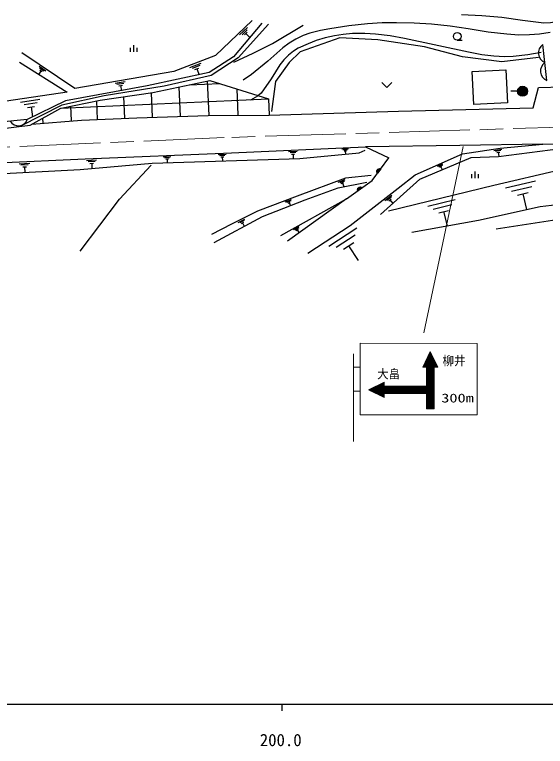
# Model space of a CAD drawing. Units: millimetres, scale not verified. Extents: x 40000 to 680000, y 20000 to 380000.
# Drawn here: x 228169 to 307302, y 198715 to 307806 of the extents above; entities that cross this region are included whole.
import ezdxf
from ezdxf.enums import TextEntityAlignment as Align

# ---------------------------------------------------------------- set-up
doc = ezdxf.new("R2010")
doc.units = ezdxf.units.MM
doc.header["$LTSCALE"] = 1000
doc.linetypes.add('CHAIN', pattern=[18.5, 12, -1.5, 3.5, -1.5])
for name, color, linetype, lineweight in [('M-BGD', 7, 'Continuous', 25), ('M-BMK', 2, 'CHAIN', 13), ('M-STR-HTXT', 7, 'Continuous', 13), ('M-TTL-BAND', 7, 'Continuous', 25)]:
    doc.layers.add(name, color=color, linetype=linetype, lineweight=lineweight)
doc.styles.add('ＭＳ ゴシック', font='')
doc.styles.get('ＭＳ ゴシック').set_extended_font_data('MS Gothic')

msp = doc.modelspace()

# ---------------------------------------------------------------- linework, layer by layer
at = {"layer": 'M-BGD'}
for p, q in [((263589, 306943), (258121, 301730)), ((265019, 306512), (260788, 301506)), ((266025, 306409), (261493, 301386)), ((261713, 304802), (262871, 305906)), ((262863, 305545), (262075, 304794)), ((262437, 304785), (262854, 305183)), ((262646, 304984), (263220, 304382)), ((276667, 304359), (270762, 302261)), ((282335, 304044), (276667, 304359)), ((289262, 302993), (282335, 304044)), ((294169, 303997), (294919, 303997)), ((307537, 297969), (306905, 303346)), ((245377, 302849), (245377, 302249)), ((245877, 303249), (245877, 302249)), ((246377, 302849), (246377, 302249)), ((270762, 302261), (269083, 300687)), ((294930, 301523), (289262, 302993)), ((237139, 296774), (229256, 302115)), ((258121, 301730), (251890, 299315)), ((260788, 301506), (257162, 299175)), ((261493, 301386), (257452, 298712)), ((300807, 300787), (294930, 301523)), ((306265, 301417), (300807, 300787)), ((228875, 300717), (235995, 296265)), ((231836, 300107), (232829, 299434)), ((254283, 299936), (255961, 300587)), ((255797, 300214), (254655, 299772)), ((269083, 300687), (267088, 297853)), ((232117, 299453), (231767, 298936)), ((232563, 299383), (231887, 299841)), ((231938, 299574), (232296, 299332)), ((251890, 299315), (237139, 296774)), ((257162, 299175), (247924, 297191)), ((255028, 299607), (255632, 299842)), ((255330, 299725), (255668, 298852)), ((296406, 299312), (301408, 299553)), ((296643, 294409), (296406, 299312)), ((301408, 299553), (301645, 294651)), ((243149, 297583), (244627, 297838)), ((248780, 296205), (257285, 297998)), ((257452, 298712), (250464, 297129)), ((256899, 297917), (257125, 292778)), ((257285, 297998), (266026, 295230)), ((267088, 297853), (266458, 293340)), ((247924, 297191), (235750, 294948)), ((250464, 297129), (241510, 295711)), ((244431, 297561), (243426, 297387)), ((243703, 297192), (244235, 297283)), ((243969, 297238), (244102, 296469)), ((252637, 297018), (252829, 292637)), ((254244, 297357), (258693, 297553)), ((261284, 296732), (261456, 292801)), ((282922, 297686), (283672, 296966)), ((283672, 296966), (284422, 297686)), ((305491, 293887), (306260, 296962)), ((306260, 296962), (317872, 297240)), ((235995, 296265), (224932, 294614)), ((241510, 295711), (235191, 294292)), ((240900, 295036), (248780, 296205)), ((248518, 296166), (248679, 292501)), ((303160, 296379), (302160, 296379)), ((229047, 294761), (231915, 295189)), ((231524, 294662), (229574, 294371)), ((235750, 294948), (230052, 292186)), ((235066, 293870), (266026, 295230)), ((235083, 293873), (240900, 295036)), ((240355, 294955), (240477, 292177)), ((244389, 295553), (244529, 292366)), ((266026, 295230), (266131, 292828)), ((301645, 294651), (296643, 294409)), ((235191, 294292), (229065, 291170)), ((230101, 293980), (231134, 294134)), ((230478, 291341), (235066, 293870)), ((230618, 294057), (230840, 292566)), ((236482, 294153), (236576, 292012)), ((285421, 293400), (305491, 293887)), ((232340, 292368), (232373, 291620)), ((238151, 292078), (246399, 292427)), ((246399, 292427), (257032, 292775)), ((257032, 292775), (266131, 292828)), ((266131, 292828), (285421, 293400)), ((230052, 292186), (217316, 290806)), ((221791, 290288), (230478, 291341)), ((230748, 291491), (238151, 292078)), ((260490, 287215), (280461, 288086)), ((294560, 288316), (280461, 288086)), ((280461, 288086), (283955, 286463)), ((306916, 288511), (294560, 288316)), ((300542, 287923), (306916, 288511)), ((306916, 288511), (312015, 288608)), ((238694, 286317), (260490, 287215)), ((258510, 286955), (259709, 287005)), ((269010, 287390), (270309, 287447)), ((270110, 287230), (269227, 287192)), ((269444, 286993), (269911, 287013)), ((269678, 287003), (269707, 286328)), ((270697, 286373), (279562, 287178)), ((276945, 287789), (277944, 287833)), ((277791, 287666), (277112, 287636)), ((277279, 287484), (277639, 287499)), ((277459, 287491), (277481, 286972)), ((279562, 287178), (280435, 287581)), ((287891, 283904), (294952, 287041)), ((294952, 287041), (300542, 287923)), ((299632, 287567), (300818, 287754)), ((300658, 287534), (299852, 287407)), ((300071, 287247), (300498, 287314)), ((300285, 287281), (300382, 286664)), ((300330, 286639), (309544, 287834)), ((222546, 285547), (238694, 286317)), ((238900, 286083), (240399, 286145)), ((240169, 285895), (239150, 285853)), ((248680, 285638), (270697, 286373)), ((250339, 286617), (251438, 286662)), ((251270, 286479), (250522, 286448)), ((250705, 286280), (251101, 286296)), ((250903, 286288), (250927, 285716)), ((259525, 286805), (258710, 286771)), ((258910, 286588), (259341, 286605)), ((259125, 286596), (259151, 285973)), ((281497, 283055), (283955, 286463)), ((288604, 283290), (296262, 286520)), ((296262, 286520), (300330, 286639)), ((228833, 285586), (230431, 285662)), ((230187, 285394), (229100, 285342)), ((229368, 285098), (229944, 285126)), ((229656, 285112), (229696, 284281)), ((237935, 284699), (248680, 285638)), ((239399, 285623), (239939, 285645)), ((239669, 285634), (239701, 284855)), ((243797, 280275), (248523, 285373)), ((282471, 284815), (282190, 284426)), ((282198, 284519), (282386, 284779)), ((282201, 284359), (282538, 284826)), ((282605, 284837), (282212, 284292)), ((282216, 284625), (282290, 284729)), ((282242, 284251), (282654, 284822)), ((282702, 284807), (282271, 284210)), ((282290, 284729), (282373, 284788)), ((282760, 284805), (282291, 284156)), ((282373, 284788), (282458, 284825)), ((282458, 284825), (282570, 284843)), ((282570, 284843), (282663, 284835)), ((282663, 284835), (282760, 284805)), ((291195, 285205), (292018, 285570)), ((291945, 285380), (291385, 285131)), ((291576, 285058), (291872, 285190)), ((291724, 285124), (291914, 284696)), ((219643, 283761), (237935, 284699)), ((281307, 283820), (277479, 283418)), ((282177, 284436), (282185, 284529)), ((282196, 284324), (282177, 284436)), ((282185, 284529), (282216, 284625)), ((282232, 284238), (282196, 284324)), ((282291, 284156), (282232, 284238)), ((285341, 281944), (287891, 283904)), ((296283, 284021), (296283, 283421)), ((296783, 284421), (296783, 283421)), ((297283, 284021), (297283, 283421)), ((309424, 284604), (299612, 282332)), ((277479, 283418), (270293, 280732)), ((276404, 282007), (280703, 282813)), ((276421, 282837), (277452, 283223)), ((277348, 282996), (276648, 282734)), ((276874, 282631), (277245, 282770)), ((277060, 282700), (277260, 282165)), ((277670, 280350), (281497, 283055)), ((282741, 278027), (288604, 283290)), ((301359, 281994), (305840, 283031)), ((271502, 280195), (276404, 282007)), ((278182, 276355), (285341, 281944)), ((279303, 281720), (279322, 281831)), ((279310, 281627), (279303, 281720)), ((279857, 282072), (279308, 281685)), ((279339, 281530), (279310, 281627)), ((279320, 281751), (279790, 282084)), ((279322, 281831), (279360, 281917)), ((279323, 281636), (279898, 282042)), ((279723, 282095), (279331, 281818)), ((279939, 282012), (279338, 281588)), ((279993, 281992), (279339, 281530)), ((279360, 281917), (279420, 281998)), ((279369, 281904), (279630, 282088)), ((279420, 281998), (279524, 282072)), ((279524, 282072), (279621, 282101)), ((279621, 282101), (279714, 282108)), ((279714, 282108), (279826, 282089)), ((279826, 282089), (279911, 282052)), ((279911, 282052), (279993, 281992)), ((299612, 282332), (283937, 278505)), ((305289, 282148), (302242, 281443)), ((270293, 280732), (264383, 278517)), ((283363, 280116), (284389, 280914)), ((284353, 280622), (283655, 280079)), ((303125, 280892), (304738, 281265)), ((303932, 281079), (304471, 278748)), ((237951, 272566), (243797, 280275)), ((265122, 277711), (271502, 280195)), ((267839, 274876), (277670, 280350)), ((268519, 279900), (269455, 280250)), ((269361, 280044), (268724, 279806)), ((277670, 280350), (268829, 274018)), ((268930, 279712), (269268, 279839)), ((269099, 279775), (269281, 279288)), ((283947, 280043), (284316, 280330)), ((284132, 280186), (284546, 279652)), ((289779, 279255), (293859, 280251)), ((293365, 279439), (290591, 278762)), ((306551, 279220), (310739, 279698)), ((264383, 278517), (260488, 276570)), ((291403, 278268), (292872, 278627)), ((292138, 278448), (292656, 276326)), ((297338, 277187), (306551, 279220)), ((257935, 273817), (265122, 277711)), ((261505, 276835), (262485, 277335)), ((262408, 277098), (261741, 276758)), ((287407, 275394), (297338, 277187)), ((260488, 276570), (257532, 275026)), ((261978, 276681), (262331, 276861)), ((262155, 276771), (262414, 276262)), ((269727, 275750), (270600, 276237)), ((270538, 276019), (269944, 275688)), ((271906, 272237), (278182, 276355)), ((275001, 273298), (279181, 276040)), ((270162, 275626), (270476, 275802)), ((270319, 275714), (270572, 275260)), ((278951, 274933), (276108, 273068)), ((277216, 272838), (278721, 273825)), ((277969, 273331), (279395, 271157))]:
    msp.add_line(p, q, dxfattribs=at)
for points in [[(294813, 307806), (297805, 307675), (300795, 307434), (303916, 306963), (307090, 306595), (308052, 306638), (309232, 306808), (311797, 307443)], [(307998, 305121), (306414, 304887), (304941, 304773), (303351, 304765), (301561, 304872), (298776, 305209), (295788, 305679), (293102, 306071), (290312, 306368), (287720, 306538), (285124, 306604), (282986, 306567), (280798, 306425), (278012, 306119), (275141, 305696), (273756, 305437), (272205, 305039), (271202, 304678), (270115, 304165), (269082, 303546), (268153, 302868), (265915, 300875), (263483, 298860), (262225, 298055)], [(260842, 300704), (263745, 302058), (266599, 303503), (271202, 306243)], [(306684, 302143), (304701, 301813), (302519, 301568), (301191, 301532), (299600, 301613), (297811, 301833), (295829, 302193), (286280, 304269), (284173, 304629), (281976, 304888), (280373, 304981), (278568, 304969), (277169, 304864), (275838, 304664), (274477, 304347), (273135, 303933), (271925, 303473), (270456, 302787), (269771, 302374), (269004, 301778), (268308, 301078), (267688, 300299), (266402, 298235), (264917, 296100), (264358, 295636), (263672, 295231), (263342, 295079)], [(299987, 275862), (309657, 277355), (310825, 277617), (312130, 278023), (313412, 278564), (314842, 279286), (316619, 280228), (318454, 281076), (322163, 282581), (325888, 283953), (326862, 284082), (328051, 284119), (331895, 283795), (335624, 283586), (339925, 283622)]]:
    msp.add_lwpolyline(points, dxfattribs=at)
for centre, radius in [((294169, 304567), 570), ((303910, 296379), 750), ((303910, 296379), 660), ((303910, 296379), 570), ((303910, 296379), 480), ((303910, 296379), 390), ((303910, 296379), 300), ((303910, 296379), 210), ((303910, 296379), 120), ((303910, 296379), 30)]:
    msp.add_circle(centre, radius, dxfattribs=at)
for centre, radius, start, end in [((307803, 302088), 1545, 125.5289, 247.87514), ((308119, 299400), 1545, 125.5289, 247.87514), ((228711, 292670), 1426, 212.21591, 340.14805)]:
    msp.add_arc(centre, radius, start, end, dxfattribs=at)
at = {"layer": 'M-BMK'}
for p, q in [((314509, 291179), (259431, 289479)), ((259431, 289479), (216331, 287599))]:
    msp.add_line(p, q, dxfattribs=at)
at = {"layer": 'M-STR-HTXT'}
for p, q in [((295057, 288142), (289173, 260389)), ((279686, 258803), (279685, 248130)), ((297138, 258801), (279686, 258803)), ((297136, 248128), (297138, 258801)), ((289022, 255250), (290146, 257582)), ((290146, 257582), (291270, 255250)), ((290188, 257494), (290187, 249014)), ((278686, 257246), (278684, 244145)), ((289668, 256590), (289667, 249014)), ((289798, 256860), (289797, 249014)), ((289928, 257130), (289927, 249014)), ((290058, 257399), (290057, 249014)), ((290318, 257225), (290317, 249014)), ((290448, 256955), (290447, 249014)), ((290578, 256685), (290577, 249014)), ((290708, 256416), (290708, 255250)), ((289148, 255512), (289148, 255250)), ((289278, 255782), (289278, 255250)), ((289408, 256051), (289408, 255250)), ((289538, 256321), (289538, 255250)), ((290838, 256146), (290838, 255250)), ((290968, 255877), (290968, 255250)), ((291098, 255607), (291098, 255250)), ((291228, 255337), (291228, 255250)), ((278686, 255246), (279686, 255246)), ((289584, 255250), (289022, 255250)), ((289584, 255250), (289583, 249014)), ((290708, 255250), (289584, 255250)), ((290707, 249014), (290708, 255250)), ((291270, 255250), (290708, 255250)), ((280923, 251867), (283254, 252991)), ((289583, 252084), (281375, 252085)), ((289584, 252214), (281644, 252215)), ((289584, 252344), (281914, 252345)), ((283254, 252475), (282184, 252475)), ((283254, 252605), (282453, 252605)), ((283254, 252735), (282723, 252735)), ((283254, 252865), (282992, 252865)), ((283254, 252991), (283254, 252429)), ((289584, 252428), (283254, 252429)), ((283254, 252429), (283254, 251305)), ((278685, 251688), (279685, 251688)), ((283254, 250742), (280923, 251867)), ((289583, 251824), (281010, 251825)), ((289583, 251954), (281105, 251955)), ((289583, 251694), (281279, 251695)), ((289583, 251564), (281549, 251565)), ((289583, 251434), (281819, 251435)), ((283254, 251305), (282088, 251305)), ((283254, 251175), (282358, 251175)), ((283254, 251045), (282627, 251045)), ((283254, 250915), (282897, 250915)), ((283254, 251305), (283254, 250742)), ((283254, 251305), (289583, 251304)), ((283254, 250785), (283167, 250785)), ((289583, 249014), (290707, 249014)), ((279685, 248130), (297136, 248128))]:
    msp.add_line(p, q, dxfattribs=at)
at = {"layer": 'M-TTL-BAND'}
for p, q in [((40000, 205000), (579000, 205000)), ((268000, 205000), (268000, 204000))]:
    msp.add_line(p, q, dxfattribs=at)

# ---------------------------------------------------------------- texts
at = {"layer": 'M-STR-HTXT', "style": 'ＭＳ ゴシック'}
for s, width, p in [('柳井', 0.95, (291974, 255145)), ('大畠', 0.95, (282217, 253163)), ('300m', 1.35, (291779, 249592))]:
    msp.add_text(s, height=1320, rotation=359.992, dxfattribs=dict(at, width=width)).set_placement(p, align=Align.BOTTOM_LEFT)
at = {"layer": 'M-TTL-BAND', "style": 'ＭＳ ゴシック'}
msp.add_text('200.0', height=1833, dxfattribs=at).set_placement((267844, 198195), align=Align.BOTTOM_CENTER)

doc.saveas('drawing.dxf')
